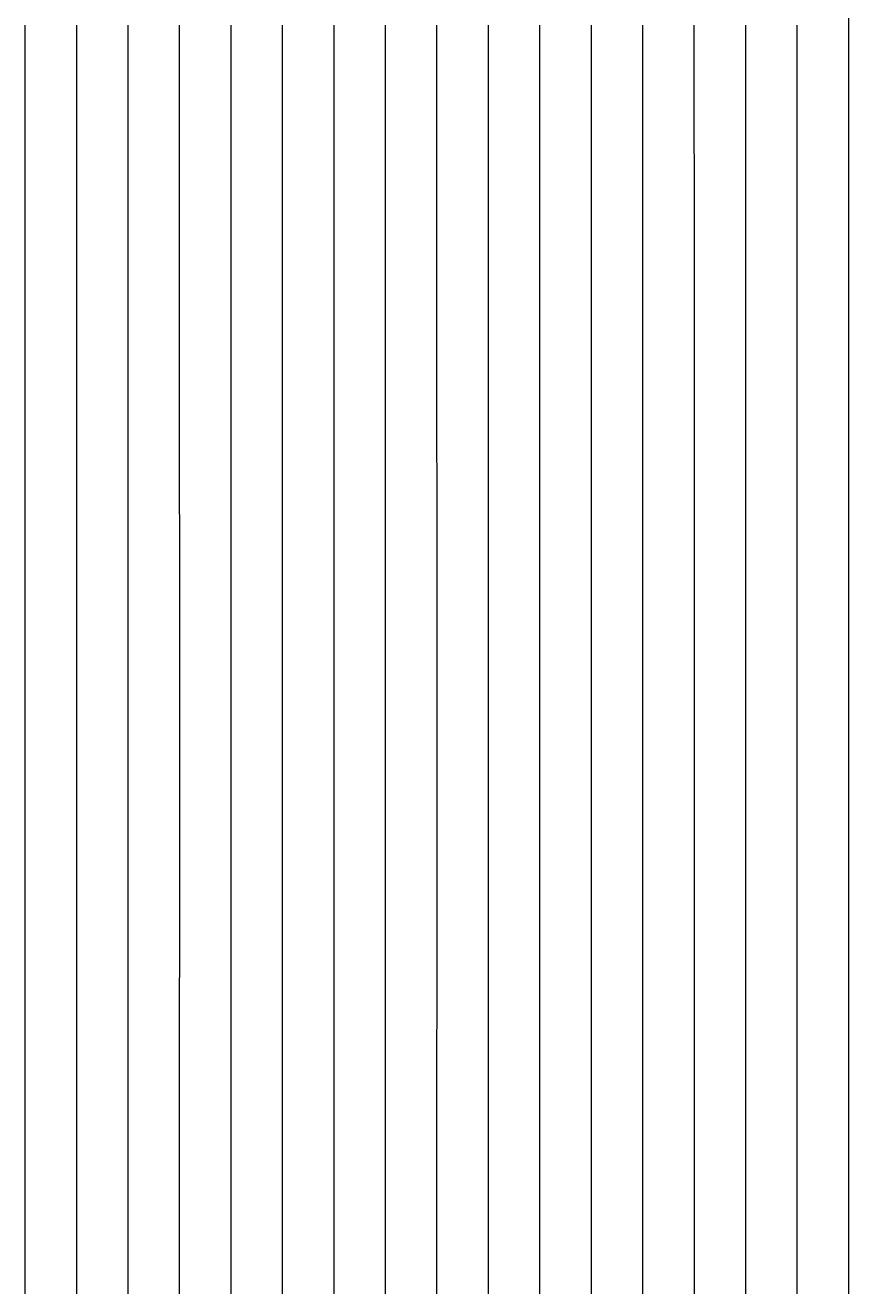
# Model space of a CAD drawing. Header units: metres. Extents: x -287 to 275, y -246 to 245.
# Drawn here: x 195.1 to 275.1, y -122.5 to 0 of the extents above; entities that cross this region are included whole.
import ezdxf

# ---------------------------------------------------------------- set-up
doc = ezdxf.new("R2010")
doc.units = ezdxf.units.M

msp = doc.modelspace()

# ---------------------------------------------------------------- linework, layer by layer
for p, q in [((275.1018, 0.013916, -692.81726), (275.10144, 5.014831, -692.81726)), ((195.13055, -4.980682, -692.8157), (195.13, 0.020721, -692.81573)), ((200.12836, -4.981171, -692.8158), (200.12787, 0.020172, -692.81586)), ((205.12628, -4.981689, -692.8159), (205.12585, 0.019623, -692.816)), ((210.12427, -4.982147, -692.81604), (210.12378, 0.019135, -692.8161)), ((215.12231, -4.982605, -692.81616), (215.12189, 0.018646, -692.8162)), ((220.12036, -4.983063, -692.8163), (220.11993, 0.018188, -692.8163)), ((225.11853, -4.98346, -692.8164), (225.1181, 0.017731, -692.8164)), ((230.11664, -4.983887, -692.81647), (230.11627, 0.017273, -692.8165)), ((235.11493, -4.984283, -692.8166), (235.1145, 0.016846, -692.8166)), ((240.11316, -4.98468, -692.8167), (240.1128, 0.016418, -692.8167)), ((245.11151, -4.985046, -692.8168), (245.11108, 0.016052, -692.8168)), ((250.1098, -4.985382, -692.8169), (250.10944, 0.015656, -692.8169)), ((255.10822, -4.985748, -692.81696), (255.10785, 0.015259, -692.81696)), ((260.10663, -4.986084, -692.817), (260.10632, 0.014923, -692.8171)), ((265.1051, -4.986389, -692.81714), (265.1048, 0.014557, -692.81714)), ((270.10358, -4.986725, -692.8172), (270.10327, 0.014252, -692.8172)), ((275.10217, -4.98703, -692.81726), (275.1018, 0.013916, -692.81726)), ((195.13104, -9.982086, -692.8157), (195.13055, -4.980682, -692.8157)), ((200.1289, -9.982544, -692.8158), (200.12836, -4.981171, -692.8158)), ((205.12677, -9.983032, -692.8159), (205.12628, -4.981689, -692.8159)), ((210.12476, -9.983459, -692.81604), (210.12427, -4.982147, -692.81604)), ((215.12274, -9.983856, -692.81616), (215.12231, -4.982605, -692.81616)), ((220.12085, -9.984283, -692.8163), (220.12036, -4.983063, -692.8163)), ((225.1189, -9.98468, -692.8164), (225.11853, -4.98346, -692.8164)), ((230.11707, -9.985046, -692.81647), (230.11664, -4.983887, -692.81647)), ((235.1153, -9.985443, -692.8166), (235.11493, -4.984283, -692.8166)), ((240.11353, -9.985809, -692.81665), (240.11316, -4.98468, -692.8167)), ((245.11182, -9.986145, -692.8168), (245.11151, -4.985046, -692.8168)), ((250.11017, -9.986481, -692.81683), (250.1098, -4.985382, -692.8169)), ((255.10852, -9.986786, -692.81696), (255.10822, -4.985748, -692.81696)), ((260.10693, -9.987122, -692.817), (260.10663, -4.986084, -692.817)), ((265.1054, -9.987396, -692.81714), (265.1051, -4.986389, -692.81714)), ((270.10394, -9.987701, -692.8172), (270.10358, -4.986725, -692.8172)), ((275.10242, -9.987976, -692.81726), (275.10217, -4.98703, -692.81726)), ((195.13153, -14.98352, -692.8157), (195.13104, -9.982086, -692.8157)), ((200.12933, -14.983948, -692.8158), (200.1289, -9.982544, -692.8158)), ((205.1272, -14.984375, -692.8159), (205.12677, -9.983032, -692.8159)), ((210.12518, -14.984772, -692.81604), (210.12476, -9.983459, -692.81604)), ((215.12311, -14.985168, -692.81616), (215.12274, -9.983856, -692.81616)), ((220.12122, -14.985535, -692.8163), (220.12085, -9.984283, -692.8163)), ((225.11926, -14.985901, -692.81635), (225.1189, -9.98468, -692.8164)), ((230.11743, -14.986267, -692.81647), (230.11707, -9.985046, -692.81647)), ((235.1156, -14.986603, -692.8166), (235.1153, -9.985443, -692.8166)), ((240.11389, -14.986908, -692.81665), (240.11353, -9.985809, -692.81665)), ((245.11212, -14.987244, -692.8168), (245.11182, -9.986145, -692.8168)), ((250.11047, -14.987549, -692.81683), (250.11017, -9.986481, -692.81683)), ((255.10889, -14.987854, -692.81696), (255.10852, -9.986786, -692.81696)), ((260.10724, -14.988129, -692.817), (260.10693, -9.987122, -692.817)), ((265.1057, -14.988403, -692.8171), (265.1054, -9.987396, -692.81714)), ((270.1042, -14.988678, -692.8172), (270.10394, -9.987701, -692.8172)), ((275.10266, -14.988922, -692.81726), (275.10242, -9.987976, -692.81726)), ((195.1319, -19.984955, -692.8156), (195.13153, -14.98352, -692.8157)), ((200.12976, -19.985352, -692.8158), (200.12933, -14.983948, -692.8158)), ((205.12762, -19.985718, -692.8159), (205.1272, -14.984375, -692.8159)), ((210.12555, -19.986084, -692.81604), (210.12518, -14.984772, -692.81604)), ((215.12354, -19.98645, -692.81616), (215.12311, -14.985168, -692.81616)), ((220.12158, -19.986786, -692.8162), (220.12122, -14.985535, -692.8163)), ((225.11963, -19.987122, -692.81635), (225.11926, -14.985901, -692.81635)), ((230.1178, -19.987457, -692.81647), (230.11743, -14.986267, -692.81647)), ((235.11597, -19.987762, -692.8166), (235.1156, -14.986603, -692.8166)), ((240.1142, -19.988037, -692.81665), (240.11389, -14.986908, -692.81665)), ((245.11243, -19.988342, -692.8168), (245.11212, -14.987244, -692.8168)), ((250.11078, -19.988617, -692.81683), (250.11047, -14.987549, -692.81683)), ((255.10907, -19.988892, -692.81696), (255.10889, -14.987854, -692.81696)), ((260.10754, -19.989166, -692.817), (260.10724, -14.988129, -692.817)), ((265.10596, -19.98941, -692.8171), (265.1057, -14.988403, -692.8171)), ((270.10443, -19.989655, -692.8172), (270.1042, -14.988678, -692.8172)), ((275.1029, -19.989899, -692.81726), (275.10266, -14.988922, -692.81726)), ((195.13232, -24.98639, -692.8156), (195.1319, -19.984955, -692.8156)), ((200.13007, -24.986755, -692.81573), (200.12976, -19.985352, -692.8158)), ((205.12793, -24.987091, -692.81586), (205.12762, -19.985718, -692.8159)), ((210.12585, -24.987457, -692.816), (210.12555, -19.986084, -692.81604)), ((215.12384, -24.987762, -692.8161), (215.12354, -19.98645, -692.81616)), ((220.12183, -24.988068, -692.8162), (220.12158, -19.986786, -692.8162)), ((225.12, -24.988373, -692.81635), (225.11963, -19.987122, -692.81635)), ((230.11804, -24.988647, -692.81647), (230.1178, -19.987457, -692.81647)), ((235.11627, -24.988922, -692.8165), (235.11597, -19.987762, -692.8166)), ((240.11444, -24.989197, -692.81665), (240.1142, -19.988037, -692.81665)), ((245.11273, -24.989471, -692.8168), (245.11243, -19.988342, -692.8168)), ((250.11102, -24.989746, -692.81683), (250.11078, -19.988617, -692.81683)), ((255.10938, -24.98999, -692.8169), (255.10907, -19.988892, -692.81696)), ((260.10773, -24.990204, -692.817), (260.10754, -19.989166, -692.817)), ((265.1062, -24.990448, -692.8171), (265.10596, -19.98941, -692.8171)), ((270.1046, -24.990662, -692.81714), (270.10443, -19.989655, -692.8172)), ((275.10315, -24.990875, -692.81726), (275.1029, -19.989899, -692.81726)), ((195.13269, -29.987854, -692.8156), (195.13232, -24.98639, -692.8156)), ((200.13043, -29.98819, -692.81573), (200.13007, -24.986755, -692.81573)), ((205.1283, -29.988464, -692.81586), (205.12793, -24.987091, -692.81586)), ((210.12616, -29.98877, -692.816), (210.12585, -24.987457, -692.816)), ((215.12415, -29.989075, -692.8161), (215.12384, -24.987762, -692.8161)), ((220.12213, -29.98935, -692.8162), (220.12183, -24.988068, -692.8162)), ((225.12024, -29.989624, -692.81635), (225.12, -24.988373, -692.81635)), ((230.11835, -29.989868, -692.81647), (230.11804, -24.988647, -692.81647)), ((235.11652, -29.990112, -692.8165), (235.11627, -24.988922, -692.8165)), ((240.11475, -29.990356, -692.81665), (240.11444, -24.989197, -692.81665)), ((245.11298, -29.9906, -692.8167), (245.11273, -24.989471, -692.8168)), ((250.1112, -29.990814, -692.81683), (250.11102, -24.989746, -692.81683)), ((255.10956, -29.991028, -692.8169), (255.10938, -24.98999, -692.8169)), ((260.10797, -29.991241, -692.817), (260.10773, -24.990204, -692.817)), ((265.10645, -29.991455, -692.8171), (265.1062, -24.990448, -692.8171)), ((270.10486, -29.991669, -692.81714), (270.1046, -24.990662, -692.81714)), ((275.10333, -29.991852, -692.81726), (275.10315, -24.990875, -692.81726)), ((195.13293, -34.98935, -692.8156), (195.13269, -29.987854, -692.8156)), ((200.13074, -34.989594, -692.81573), (200.13043, -29.98819, -692.81573)), ((205.12854, -34.98987, -692.81586), (205.1283, -29.988464, -692.81586)), ((210.12646, -34.990143, -692.816), (210.12616, -29.98877, -692.816)), ((215.12439, -34.990417, -692.8161), (215.12415, -29.989075, -692.8161)), ((220.12238, -34.99063, -692.8162), (220.12213, -29.98935, -692.8162)), ((225.12048, -34.990875, -692.81635), (225.12024, -29.989624, -692.81635)), ((230.11859, -34.99112, -692.8164), (230.11835, -29.989868, -692.81647)), ((235.11676, -34.991302, -692.8165), (235.11652, -29.990112, -692.8165)), ((240.11493, -34.991547, -692.81665), (240.11475, -29.990356, -692.81665)), ((245.11316, -34.99173, -692.8167), (245.11298, -29.9906, -692.8167)), ((250.11145, -34.991913, -692.81683), (250.1112, -29.990814, -692.81683)), ((255.1098, -34.992126, -692.8169), (255.10956, -29.991028, -692.8169)), ((260.10815, -34.99231, -692.817), (260.10797, -29.991241, -692.817)), ((265.10663, -34.992493, -692.8171), (265.10645, -29.991455, -692.8171)), ((270.10504, -34.992645, -692.81714), (270.10486, -29.991669, -692.81714)), ((275.10352, -34.99283, -692.81726), (275.10333, -29.991852, -692.81726)), ((195.13318, -39.990814, -692.8156), (195.13293, -34.98935, -692.8156)), ((200.13098, -39.99106, -692.81573), (200.13074, -34.989594, -692.81573)), ((205.12878, -39.991272, -692.81586), (205.12854, -34.98987, -692.81586)), ((210.12671, -39.991516, -692.816), (210.12646, -34.990143, -692.816)), ((215.12463, -39.99173, -692.8161), (215.12439, -34.990417, -692.8161)), ((220.12268, -39.991943, -692.8162), (220.12238, -34.99063, -692.8162)), ((225.12067, -39.992126, -692.81635), (225.12048, -34.990875, -692.81635)), ((230.11877, -39.99234, -692.8164), (230.11859, -34.99112, -692.8164)), ((235.11694, -39.992523, -692.8165), (235.11676, -34.991302, -692.8165)), ((240.11511, -39.992706, -692.81665), (240.11493, -34.991547, -692.81665)), ((245.1134, -39.99286, -692.8167), (245.11316, -34.99173, -692.8167)), ((250.11163, -39.993042, -692.81683), (250.11145, -34.991913, -692.81683)), ((255.10999, -39.993225, -692.8169), (255.1098, -34.992126, -692.8169)), ((260.10834, -39.993347, -692.817), (260.10815, -34.99231, -692.817)), ((265.10675, -39.99353, -692.8171), (265.10663, -34.992493, -692.8171)), ((270.10522, -39.993652, -692.81714), (270.10504, -34.992645, -692.81714)), ((275.10364, -39.993805, -692.8172), (275.10352, -34.99283, -692.81726)), ((195.13342, -44.99228, -692.8156), (195.13318, -39.990814, -692.8156)), ((200.13123, -44.992523, -692.81573), (200.13098, -39.99106, -692.81573)), ((205.12903, -44.992706, -692.81586), (205.12878, -39.991272, -692.81586)), ((210.12689, -44.99289, -692.816), (210.12671, -39.991516, -692.816)), ((215.12482, -44.993042, -692.8161), (215.12463, -39.99173, -692.8161)), ((220.1228, -44.993225, -692.8162), (220.12268, -39.991943, -692.8162)), ((225.12085, -44.99341, -692.81635), (225.12067, -39.992126, -692.81635)), ((230.11896, -44.99356, -692.8164), (230.11877, -39.99234, -692.8164)), ((235.11713, -44.993713, -692.8165), (235.11694, -39.992523, -692.8165)), ((240.1153, -44.993866, -692.81665), (240.11511, -39.992706, -692.81665)), ((245.11353, -44.99402, -692.8167), (245.1134, -39.99286, -692.8167)), ((250.11182, -44.99417, -692.81683), (250.11163, -39.993042, -692.81683)), ((255.1101, -44.994293, -692.8169), (255.10999, -39.993225, -692.8169)), ((260.10846, -44.994415, -692.81696), (260.10834, -39.993347, -692.817)), ((265.10687, -44.994537, -692.8171), (265.10675, -39.99353, -692.8171)), ((270.10535, -44.99469, -692.81714), (270.10522, -39.993652, -692.81714)), ((275.10382, -44.994812, -692.8172), (275.10364, -39.993805, -692.8172)), ((195.1336, -49.993805, -692.8156), (195.13342, -44.99228, -692.8156)), ((200.13135, -49.993958, -692.81573), (200.13123, -44.992523, -692.81573)), ((205.12921, -49.99411, -692.81586), (205.12903, -44.992706, -692.81586)), ((210.12708, -49.994232, -692.816), (210.12689, -44.99289, -692.816)), ((215.125, -49.994385, -692.8161), (215.12482, -44.993042, -692.8161)), ((220.12299, -49.994537, -692.8162), (220.1228, -44.993225, -692.8162)), ((225.12097, -49.99466, -692.8163), (225.12085, -44.99341, -692.81635)), ((230.11908, -49.994812, -692.8164), (230.11896, -44.99356, -692.8164)), ((235.11725, -49.994904, -692.8165), (235.11713, -44.993713, -692.8165)), ((240.11542, -49.995026, -692.81665), (240.1153, -44.993866, -692.81665)), ((245.11365, -49.995148, -692.8167), (245.11353, -44.99402, -692.8167)), ((250.11194, -49.9953, -692.81683), (250.11182, -44.99417, -692.81683)), ((255.11023, -49.99539, -692.8169), (255.1101, -44.994293, -692.8169)), ((260.10864, -49.995483, -692.81696), (260.10846, -44.994415, -692.81696)), ((265.107, -49.995605, -692.8171), (265.10687, -44.994537, -692.8171)), ((270.10547, -49.995697, -692.81714), (270.10535, -44.99469, -692.81714)), ((275.10394, -49.99582, -692.8172), (275.10382, -44.994812, -692.8172)), ((195.13373, -54.9953, -692.81555), (195.1336, -49.993805, -692.8156)), ((200.13147, -54.995422, -692.81573), (200.13135, -49.993958, -692.81573)), ((205.12933, -54.995544, -692.81586), (205.12921, -49.99411, -692.81586)), ((210.1272, -54.995636, -692.816), (210.12708, -49.994232, -692.816)), ((215.12512, -54.995728, -692.8161), (215.125, -49.994385, -692.8161)), ((220.12311, -54.99585, -692.8162), (220.12299, -49.994537, -692.8162)), ((225.12115, -54.99597, -692.8163), (225.12097, -49.99466, -692.8163)), ((230.1192, -54.996063, -692.8164), (230.11908, -49.994812, -692.8164)), ((235.11737, -54.996155, -692.8165), (235.11725, -49.994904, -692.8165)), ((240.11554, -54.996216, -692.8166), (240.11542, -49.995026, -692.81665)), ((245.11377, -54.996338, -692.8167), (245.11365, -49.995148, -692.8167)), ((250.112, -54.9964, -692.81683), (250.11194, -49.9953, -692.81683)), ((255.11029, -54.99649, -692.8169), (255.11023, -49.99539, -692.8169)), ((260.1087, -54.99655, -692.81696), (260.10864, -49.995483, -692.81696)), ((265.10712, -54.996643, -692.8171), (265.107, -49.995605, -692.8171)), ((270.10553, -54.996735, -692.81714), (270.10547, -49.995697, -692.81714)), ((275.104, -54.996796, -692.8172), (275.10394, -49.99582, -692.8172)), ((195.13385, -59.996796, -692.81555), (195.13373, -54.9953, -692.81555)), ((200.13159, -59.996887, -692.81573), (200.13147, -54.995422, -692.81573)), ((205.1294, -59.99695, -692.81586), (205.12933, -54.995544, -692.81586)), ((210.12726, -59.99704, -692.816), (210.1272, -54.995636, -692.816)), ((215.12518, -59.9971, -692.8161), (215.12512, -54.995728, -692.8161)), ((220.12317, -59.99716, -692.8162), (220.12311, -54.99585, -692.8162)), ((225.12122, -59.997223, -692.8163), (225.12115, -54.99597, -692.8163)), ((230.11926, -59.997314, -692.8164), (230.1192, -54.996063, -692.8164)), ((235.11743, -59.997345, -692.8165), (235.11737, -54.996155, -692.8165)), ((240.1156, -59.997406, -692.8166), (240.11554, -54.996216, -692.8166)), ((245.11383, -59.997467, -692.8167), (245.11377, -54.996338, -692.8167)), ((250.11212, -59.997528, -692.8168), (250.112, -54.9964, -692.81683)), ((255.11041, -59.99759, -692.8169), (255.11029, -54.99649, -692.8169)), ((260.10876, -59.99765, -692.81696), (260.1087, -54.99655, -692.81696)), ((265.10718, -59.99771, -692.8171), (265.10712, -54.996643, -692.8171)), ((270.1056, -59.99771, -692.81714), (270.10553, -54.996735, -692.81714)), ((275.10406, -59.997772, -692.8172), (275.104, -54.996796, -692.8172)), ((195.13391, -64.99832, -692.81555), (195.13385, -59.996796, -692.81555)), ((200.13165, -64.99835, -692.81573), (200.13159, -59.996887, -692.81573)), ((205.12946, -64.99838, -692.81586), (205.1294, -59.99695, -692.81586)), ((210.12732, -64.99841, -692.816), (210.12726, -59.99704, -692.816)), ((215.12524, -64.99844, -692.8161), (215.12518, -59.9971, -692.8161)), ((220.12323, -64.998474, -692.8162), (220.12317, -59.99716, -692.8162)), ((225.12128, -64.998505, -692.8163), (225.12122, -59.997223, -692.8163)), ((230.11938, -64.998535, -692.8164), (230.11926, -59.997314, -692.8164)), ((235.11743, -64.998566, -692.8165), (235.11743, -59.997345, -692.8165)), ((240.11566, -64.9986, -692.8166), (240.1156, -59.997406, -692.8166)), ((245.11383, -64.99863, -692.8167), (245.11383, -59.997467, -692.8167)), ((250.11212, -64.99866, -692.8168), (250.11212, -59.997528, -692.8168)), ((255.11047, -64.99869, -692.8169), (255.11041, -59.99759, -692.8169)), ((260.10883, -64.99872, -692.81696), (260.10876, -59.99765, -692.81696)), ((265.10724, -64.99875, -692.8171), (265.10718, -59.99771, -692.8171)), ((270.1056, -64.99875, -692.81714), (270.1056, -59.99771, -692.81714)), ((275.10406, -64.99878, -692.8172), (275.10406, -59.997772, -692.8172)), ((195.13397, -69.99982, -692.81555), (195.13391, -64.99832, -692.81555)), ((200.13165, -69.99982, -692.81573), (200.13165, -64.99835, -692.81573)), ((205.12946, -69.99982, -692.81586), (205.12946, -64.99838, -692.81586)), ((210.12732, -69.99982, -692.816), (210.12732, -64.99841, -692.816)), ((215.12524, -69.99979, -692.8161), (215.12524, -64.99844, -692.8161)), ((220.12323, -69.99979, -692.8162), (220.12323, -64.998474, -692.8162)), ((225.12128, -69.99979, -692.8163), (225.12128, -64.998505, -692.8163)), ((230.11932, -69.99979, -692.8164), (230.11938, -64.998535, -692.8164)), ((235.1175, -69.99979, -692.8165), (235.11743, -64.998566, -692.8165)), ((240.11566, -69.99979, -692.8166), (240.11566, -64.9986, -692.8166)), ((245.11383, -69.99979, -692.8167), (245.11383, -64.99863, -692.8167)), ((250.11218, -69.99979, -692.8168), (250.11212, -64.99866, -692.8168)), ((255.11047, -69.99979, -692.8169), (255.11047, -64.99869, -692.8169)), ((260.10883, -69.99979, -692.81696), (260.10883, -64.99872, -692.81696)), ((265.10718, -69.99979, -692.8171), (265.10724, -64.99875, -692.8171)), ((270.10565, -69.99979, -692.81714), (270.1056, -64.99875, -692.81714)), ((275.10413, -69.99979, -692.8172), (275.10406, -64.99878, -692.8172)), ((195.13391, -75.00134, -692.81555), (195.13397, -69.99982, -692.81555)), ((200.13165, -75.00125, -692.81573), (200.13165, -69.99982, -692.81573)), ((205.12946, -75.00122, -692.81586), (205.12946, -69.99982, -692.81586)), ((210.12732, -75.00119, -692.816), (210.12732, -69.99982, -692.816)), ((215.12524, -75.00113, -692.8161), (215.12524, -69.99979, -692.8161)), ((220.12323, -75.0011, -692.8162), (220.12323, -69.99979, -692.8162)), ((225.12122, -75.00107, -692.8163), (225.12128, -69.99979, -692.8163)), ((230.11932, -75.00104, -692.8164), (230.11932, -69.99979, -692.8164)), ((235.1175, -75.00101, -692.8165), (235.1175, -69.99979, -692.8165)), ((240.1156, -75.000946, -692.8166), (240.11566, -69.99979, -692.8166)), ((245.11383, -75.000946, -692.8167), (245.11383, -69.99979, -692.8167)), ((250.11218, -75.000885, -692.8168), (250.11218, -69.99979, -692.8168)), ((255.11041, -75.000885, -692.8169), (255.11047, -69.99979, -692.8169)), ((260.10876, -75.000854, -692.81696), (260.10883, -69.99979, -692.81696)), ((265.10724, -75.000824, -692.8171), (265.10718, -69.99979, -692.8171)), ((270.1056, -75.00079, -692.81714), (270.10565, -69.99979, -692.81714)), ((275.10406, -75.00079, -692.8172), (275.10413, -69.99979, -692.8172)), ((195.13385, -80.00281, -692.81555), (195.13391, -75.00134, -692.81555)), ((200.13159, -80.00275, -692.81573), (200.13165, -75.00125, -692.81573)), ((205.1294, -80.002625, -692.81586), (205.12946, -75.00122, -692.81586)), ((210.12726, -80.00256, -692.816), (210.12732, -75.00119, -692.816)), ((215.12518, -80.0025, -692.8161), (215.12524, -75.00113, -692.8161)), ((220.12317, -80.00244, -692.8162), (220.12323, -75.0011, -692.8162)), ((225.12115, -80.00235, -692.8163), (225.12122, -75.00107, -692.8163)), ((230.11926, -80.00229, -692.8164), (230.11932, -75.00104, -692.8164)), ((235.11737, -80.00223, -692.8165), (235.1175, -75.00101, -692.8165)), ((240.1156, -80.00217, -692.8166), (240.1156, -75.000946, -692.8166)), ((245.11383, -80.002075, -692.8167), (245.11383, -75.000946, -692.8167)), ((250.11206, -80.002045, -692.81683), (250.11218, -75.000885, -692.8168)), ((255.11041, -80.00198, -692.8169), (255.11041, -75.000885, -692.8169)), ((260.10876, -80.00195, -692.81696), (260.10876, -75.000854, -692.81696)), ((265.10718, -80.00186, -692.8171), (265.10724, -75.000824, -692.8171)), ((270.1056, -80.0018, -692.81714), (270.1056, -75.00079, -692.81714)), ((275.104, -80.00177, -692.8172), (275.10406, -75.00079, -692.8172)), ((195.13373, -85.0043, -692.8156), (195.13385, -80.00281, -692.81555)), ((200.13147, -85.00421, -692.81573), (200.13159, -80.00275, -692.81573)), ((205.12933, -85.00406, -692.81586), (205.1294, -80.002625, -692.81586)), ((210.1272, -85.00394, -692.816), (210.12726, -80.00256, -692.816)), ((215.12512, -85.003845, -692.8161), (215.12518, -80.0025, -692.8161)), ((220.12311, -85.00375, -692.8162), (220.12317, -80.00244, -692.8162)), ((225.1211, -85.00363, -692.8163), (225.12115, -80.00235, -692.8163)), ((230.1192, -85.00351, -692.8164), (230.11926, -80.00229, -692.8164)), ((235.11731, -85.00342, -692.8165), (235.11737, -80.00223, -692.8165)), ((240.11548, -85.00333, -692.8166), (240.1156, -80.00217, -692.8166)), ((245.11371, -85.003265, -692.8167), (245.11383, -80.002075, -692.8167)), ((250.11206, -85.00314, -692.81683), (250.11206, -80.002045, -692.81683)), ((255.11035, -85.00308, -692.8169), (255.11041, -80.00198, -692.8169)), ((260.1087, -85.00302, -692.81696), (260.10876, -80.00195, -692.81696)), ((265.10706, -85.00293, -692.8171), (265.10718, -80.00186, -692.8171)), ((270.10553, -85.00287, -692.81714), (270.1056, -80.0018, -692.81714)), ((275.104, -85.00275, -692.8172), (275.104, -80.00177, -692.8172)), ((195.13354, -90.00583, -692.8156), (195.13373, -85.0043, -692.8156)), ((200.13135, -90.005646, -692.81573), (200.13147, -85.00421, -692.81573)), ((205.12921, -90.00549, -692.81586), (205.12933, -85.00406, -692.81586)), ((210.12701, -90.00534, -692.816), (210.1272, -85.00394, -692.816)), ((215.125, -90.00519, -692.8161), (215.12512, -85.003845, -692.8161)), ((220.12299, -90.005035, -692.8162), (220.12311, -85.00375, -692.8162)), ((225.12103, -90.00491, -692.81635), (225.1211, -85.00363, -692.8163)), ((230.11908, -90.00476, -692.8164), (230.1192, -85.00351, -692.8164)), ((235.11719, -90.00464, -692.8165), (235.11731, -85.00342, -692.8165)), ((240.11542, -90.00452, -692.81665), (240.11548, -85.00333, -692.8166)), ((245.11359, -90.004395, -692.8167), (245.11371, -85.003265, -692.8167)), ((250.11194, -90.00427, -692.81683), (250.11206, -85.00314, -692.81683)), ((255.11023, -90.00418, -692.8169), (255.11035, -85.00308, -692.8169)), ((260.10858, -90.00406, -692.81696), (260.1087, -85.00302, -692.81696)), ((265.107, -90.00397, -692.8171), (265.10706, -85.00293, -692.8171)), ((270.1054, -90.003876, -692.81714), (270.10553, -85.00287, -692.81714)), ((275.10388, -90.00375, -692.8172), (275.104, -85.00275, -692.8172)), ((195.13336, -95.00729, -692.8156), (195.13354, -90.00583, -692.8156)), ((200.13116, -95.00708, -692.81573), (200.13135, -90.005646, -692.81573)), ((205.12897, -95.0069, -692.81586), (205.12921, -90.00549, -692.81586)), ((210.12689, -95.006714, -692.816), (210.12701, -90.00534, -692.816)), ((215.12482, -95.00653, -692.8161), (215.125, -90.00519, -692.8161)), ((220.1228, -95.00635, -692.8162), (220.12299, -90.005035, -692.8162)), ((225.12085, -95.006165, -692.81635), (225.12103, -90.00491, -692.81635)), ((230.1189, -95.00601, -692.8164), (230.11908, -90.00476, -692.8164)), ((235.11707, -95.00583, -692.8165), (235.11719, -90.00464, -692.8165)), ((240.1153, -95.00568, -692.81665), (240.11542, -90.00452, -692.81665)), ((245.11346, -95.005554, -692.8167), (245.11359, -90.004395, -692.8167)), ((250.11176, -95.0054, -692.81683), (250.11194, -90.00427, -692.81683)), ((255.1101, -95.00525, -692.8169), (255.11023, -90.00418, -692.8169)), ((260.10852, -95.00513, -692.817), (260.10858, -90.00406, -692.81696)), ((265.10693, -95.005005, -692.8171), (265.107, -90.00397, -692.8171)), ((270.10535, -95.00488, -692.81714), (270.1054, -90.003876, -692.81714)), ((275.10382, -95.00476, -692.8172), (275.10388, -90.00375, -692.8172)), ((195.13318, -100.00879, -692.8156), (195.13336, -95.00729, -692.8156)), ((200.13092, -100.008545, -692.81573), (200.13116, -95.00708, -692.81573)), ((205.12872, -100.00833, -692.81586), (205.12897, -95.0069, -692.81586)), ((210.12665, -100.00809, -692.816), (210.12689, -95.006714, -692.816)), ((215.12457, -100.00787, -692.8161), (215.12482, -95.00653, -692.8161)), ((220.12262, -100.00766, -692.8162), (220.1228, -95.00635, -692.8162)), ((225.12067, -100.007416, -692.81635), (225.12085, -95.006165, -692.81635)), ((230.11871, -100.00723, -692.8164), (230.1189, -95.00601, -692.8164)), ((235.11688, -100.00705, -692.8165), (235.11707, -95.00583, -692.8165)), ((240.11505, -100.00687, -692.81665), (240.1153, -95.00568, -692.81665)), ((245.11334, -100.00668, -692.8167), (245.11346, -95.005554, -692.8167)), ((250.11163, -100.00653, -692.81683), (250.11176, -95.0054, -692.81683)), ((255.10992, -100.00635, -692.8169), (255.1101, -95.00525, -692.8169)), ((260.10834, -100.006195, -692.817), (260.10852, -95.00513, -692.817)), ((265.10675, -100.00604, -692.8171), (265.10693, -95.005005, -692.8171)), ((270.10516, -100.00589, -692.81714), (270.10535, -95.00488, -692.81714)), ((275.1037, -100.00574, -692.8172), (275.10382, -95.00476, -692.8172)), ((195.13293, -105.010254, -692.8156), (195.13318, -100.00879, -692.8156)), ((200.13068, -105.00998, -692.81573), (200.13092, -100.008545, -692.81573)), ((205.12848, -105.009705, -692.81586), (205.12872, -100.00833, -692.81586)), ((210.1264, -105.00943, -692.816), (210.12665, -100.00809, -692.816)), ((215.12439, -105.009186, -692.8161), (215.12457, -100.00787, -692.8161)), ((220.12238, -105.00894, -692.8162), (220.12262, -100.00766, -692.8162)), ((225.12048, -105.0087, -692.81635), (225.12067, -100.007416, -692.81635)), ((230.11853, -105.00845, -692.81647), (230.11871, -100.00723, -692.8164)), ((235.1167, -105.00824, -692.8165), (235.11688, -100.00705, -692.8165)), ((240.11493, -105.008026, -692.81665), (240.11505, -100.00687, -692.81665)), ((245.11322, -105.00784, -692.8167), (245.11334, -100.00668, -692.8167)), ((250.11151, -105.0076, -692.81683), (250.11163, -100.00653, -692.81683)), ((255.1098, -105.00745, -692.8169), (255.10992, -100.00635, -692.8169)), ((260.10815, -105.00723, -692.817), (260.10834, -100.006195, -692.817)), ((265.10657, -105.00708, -692.8171), (265.10675, -100.00604, -692.8171)), ((270.10504, -105.0069, -692.81714), (270.10516, -100.00589, -692.81714)), ((275.10352, -105.006714, -692.81726), (275.1037, -100.00574, -692.8172)), ((195.13257, -110.01172, -692.8156), (195.13293, -105.010254, -692.8156)), ((200.13037, -110.01141, -692.81573), (200.13068, -105.00998, -692.81573)), ((205.12823, -110.01111, -692.81586), (205.12848, -105.009705, -692.81586)), ((210.12616, -110.01077, -692.816), (210.1264, -105.00943, -692.816)), ((215.12415, -110.0105, -692.8161), (215.12439, -105.009186, -692.8161)), ((220.12213, -110.01022, -692.8162), (220.12238, -105.00894, -692.8162)), ((225.12018, -110.00992, -692.81635), (225.12048, -105.0087, -692.81635)), ((230.11829, -110.009674, -692.81647), (230.11853, -105.00845, -692.81647)), ((235.11646, -110.00943, -692.8165), (235.1167, -105.00824, -692.8165)), ((240.11469, -110.00922, -692.81665), (240.11493, -105.008026, -692.81665)), ((245.11298, -110.00897, -692.8167), (245.11322, -105.00784, -692.8167)), ((250.11127, -110.00873, -692.81683), (250.11151, -105.0076, -692.81683)), ((255.10962, -110.008514, -692.8169), (255.1098, -105.00745, -692.8169)), ((260.10803, -110.0083, -692.817), (260.10815, -105.00723, -692.817)), ((265.10638, -110.00809, -692.8171), (265.10657, -105.00708, -692.8171)), ((270.10486, -110.007904, -692.81714), (270.10504, -105.0069, -692.81714)), ((275.10333, -110.00772, -692.81726), (275.10352, -105.006714, -692.81726)), ((195.1322, -115.01318, -692.8156), (195.13257, -110.01172, -692.8156)), ((200.13, -115.01282, -692.8158), (200.13037, -110.01141, -692.81573)), ((205.12787, -115.01245, -692.8159), (205.12823, -110.01111, -692.81586)), ((210.12585, -115.012115, -692.81604), (210.12616, -110.01077, -692.816)), ((215.12378, -115.01181, -692.81616), (215.12415, -110.0105, -692.8161)), ((220.12183, -115.011505, -692.8162), (220.12213, -110.01022, -692.8162)), ((225.11987, -115.0112, -692.81635), (225.12018, -110.00992, -692.81635)), ((230.11804, -115.010895, -692.81647), (230.11829, -110.009674, -692.81647)), ((235.11621, -115.01059, -692.8165), (235.11646, -110.00943, -692.8165)), ((240.11444, -115.010345, -692.81665), (240.11469, -110.00922, -692.81665)), ((245.11273, -115.01007, -692.8168), (245.11298, -110.00897, -692.8167)), ((250.11102, -115.00983, -692.81683), (250.11127, -110.00873, -692.81683)), ((255.10938, -115.00958, -692.81696), (255.10962, -110.008514, -692.8169)), ((260.10773, -115.00937, -692.817), (260.10803, -110.0083, -692.817)), ((265.10614, -115.009125, -692.8171), (265.10638, -110.00809, -692.8171)), ((270.1046, -115.00891, -692.81714), (270.10486, -110.007904, -692.81714)), ((275.10315, -115.0087, -692.81726), (275.10333, -110.00772, -692.81726)), ((195.13184, -120.01465, -692.8157), (195.1322, -115.01318, -692.8156)), ((200.12964, -120.01422, -692.8158), (200.13, -115.01282, -692.8158)), ((205.1275, -120.013824, -692.8159), (205.12787, -115.01245, -692.8159)), ((210.12549, -120.01346, -692.81604), (210.12585, -115.012115, -692.81604)), ((215.12347, -120.01309, -692.81616), (215.12378, -115.01181, -692.81616)), ((220.12152, -120.012726, -692.8163), (220.12183, -115.011505, -692.8162)), ((225.11963, -120.01242, -692.81635), (225.11987, -115.0112, -692.81635)), ((230.11774, -120.012085, -692.81647), (230.11804, -115.010895, -692.81647)), ((235.1159, -120.01181, -692.8166), (235.11621, -115.01059, -692.8165)), ((240.11414, -120.011505, -692.81665), (240.11444, -115.010345, -692.81665)), ((245.11243, -120.0112, -692.8168), (245.11273, -115.01007, -692.8168)), ((250.11072, -120.010925, -692.81683), (250.11102, -115.00983, -692.81683)), ((255.10907, -120.01065, -692.81696), (255.10938, -115.00958, -692.81696)), ((260.10748, -120.010376, -692.817), (260.10773, -115.00937, -692.817)), ((265.10596, -120.01013, -692.8171), (265.10614, -115.009125, -692.8171)), ((270.10443, -120.00989, -692.8172), (270.1046, -115.00891, -692.81714)), ((275.10297, -120.00964, -692.81726), (275.10315, -115.0087, -692.81726)), ((195.13141, -125.01605, -692.8157), (195.13184, -120.01465, -692.8157)), ((200.12921, -125.015625, -692.8158), (200.12964, -120.01422, -692.8158)), ((205.12714, -125.0152, -692.8159), (205.1275, -120.013824, -692.8159)), ((210.12506, -125.0148, -692.81604), (210.12549, -120.01346, -692.81604)), ((215.12305, -125.01437, -692.81616), (215.12347, -120.01309, -692.81616)), ((220.12115, -125.01401, -692.8163), (220.12152, -120.012726, -692.8163)), ((225.1192, -125.01364, -692.81635), (225.11963, -120.01242, -692.81635)), ((230.11743, -125.013306, -692.81647), (230.11774, -120.012085, -692.81647)), ((235.1156, -125.01297, -692.8166), (235.1159, -120.01181, -692.8166)), ((240.11383, -125.0126, -692.81665), (240.11414, -120.011505, -692.81665)), ((245.11212, -125.0123, -692.8168), (245.11243, -120.0112, -692.8168)), ((250.11047, -125.01199, -692.81683), (250.11072, -120.010925, -692.81683)), ((255.10883, -125.01169, -692.81696), (255.10907, -120.01065, -692.81696)), ((260.10724, -125.01141, -692.817), (260.10748, -120.010376, -692.817)), ((265.10565, -125.01114, -692.8171), (265.10596, -120.01013, -692.8171)), ((270.10413, -125.010864, -692.8172), (270.10443, -120.00989, -692.8172)), ((275.10272, -125.01062, -692.81726), (275.10297, -120.00964, -692.81726))]:
    msp.add_line(p, q)

doc.saveas('drawing.dxf')
